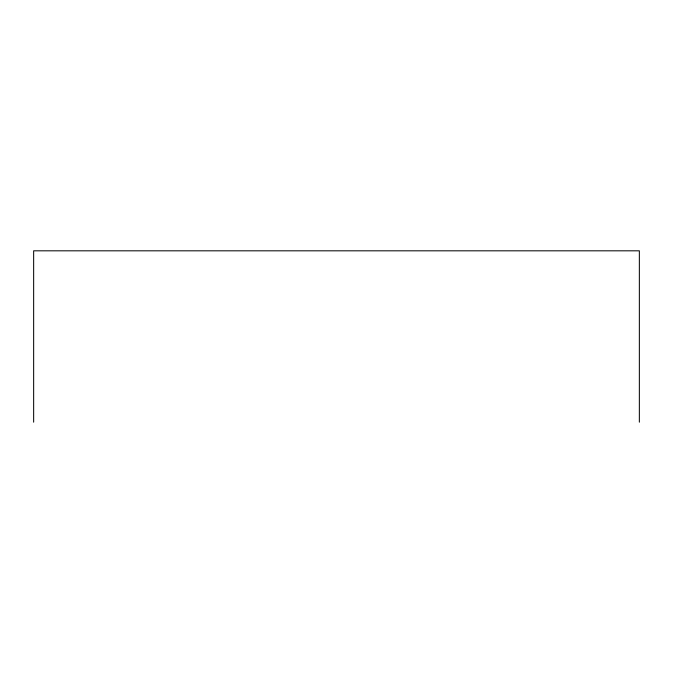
<?xml version="1.0" encoding="UTF-8"?>
<svg xmlns="http://www.w3.org/2000/svg" width="673" height="673" viewBox="0 0 673 673"><rect width="100%" height="100%" fill="white"/><g stroke="black" fill="none" stroke-linecap="round" stroke-linejoin="round"><path stroke-width="1.01" d="M639.35 422.181L639.35 250.819L33.65 250.819L33.65 422.181"/></g></svg>
